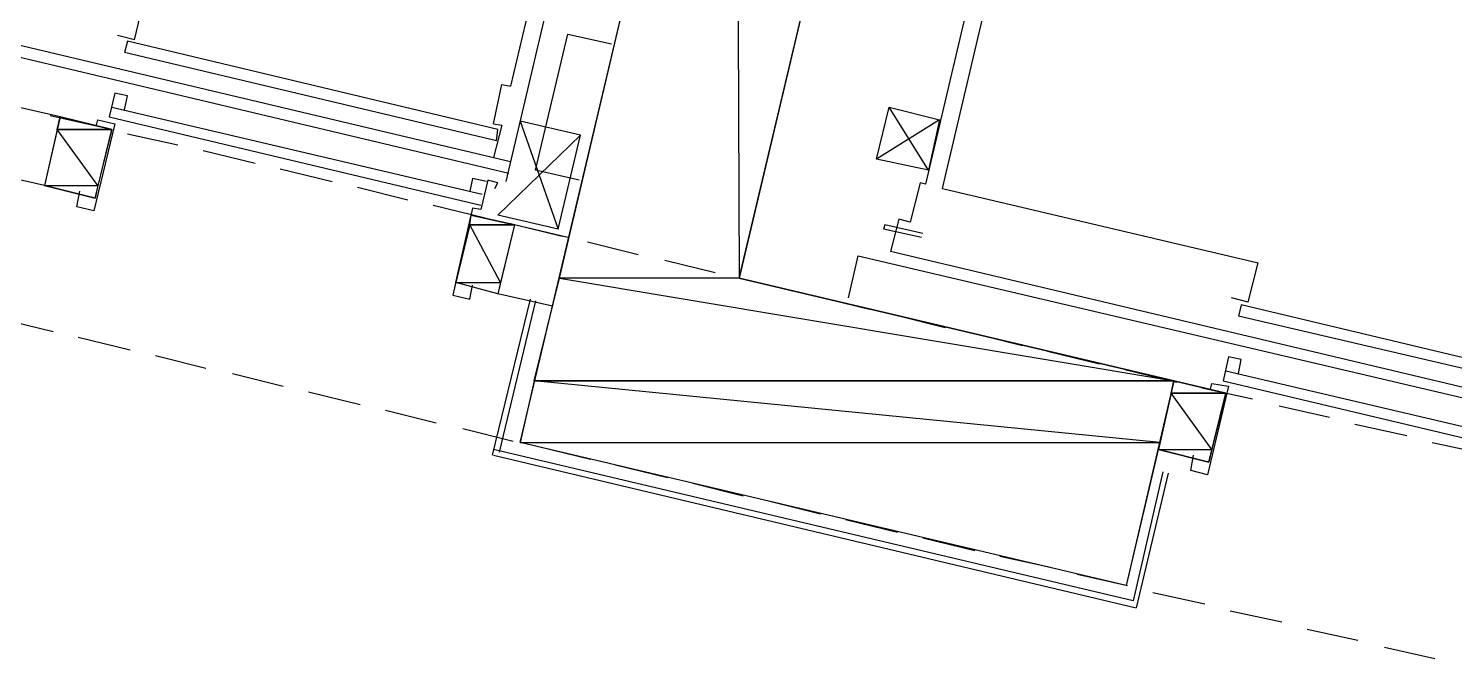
# Model space of a CAD drawing. Header units: feet. Extents: x -84 to 198, y -22 to 181.
# Drawn here: x 51.31 to 64.87, y 51.88 to 57.87 of the extents above; entities that cross this region are included whole.
import ezdxf

# ---------------------------------------------------------------- set-up
doc = ezdxf.new("R2010")
doc.units = ezdxf.units.FT
doc.layers.add('A-LINEA', color=7, linetype='CONTINUOUS')
doc.layers.add('A-MURO-CONCRETO', color=8, linetype='CONTINUOUS')

msp = doc.modelspace()

# ---------------------------------------------------------------- linework, layer by layer
at = {"layer": 'A-LINEA'}
for p, q in [((55.8533, 56.4178), (57.5467, 63.6044)), ((55.8533, 56.4178), (57.5467, 63.6044)), ((57.2267, 62.9511), (55.8933, 57.3244)), ((57.2267, 62.9511), (55.8933, 57.3244)), ((61.16, 62.0311), (59.84, 56.3911)), ((61.16, 62.0311), (59.84, 56.3911)), ((60, 56.3511), (61.3333, 61.9911)), ((60, 56.3511), (61.3333, 61.9911)), ((48.6133, 58.2178), (55.88, 56.4978)), ((48.6133, 58.2178), (55.88, 56.4978)), ((55.8933, 56.6044), (48.92, 58.2578)), ((55.8933, 56.6044), (48.92, 58.2578)), ((52.32, 57.7644), (52.4133, 58.1511)), ((52.32, 57.7644), (52.4133, 58.1511)), ((52.32, 57.7644), (52.16, 57.8044)), ((52.32, 57.7644), (52.16, 57.8044)), ((52.2533, 57.7511), (52.2267, 57.6444)), ((52.2533, 57.7511), (52.2267, 57.6444)), ((55.7733, 56.9111), (52.2533, 57.7511)), ((55.7733, 56.9111), (52.2533, 57.7511)), ((55.76, 56.8044), (52.2267, 57.6444)), ((55.76, 56.8044), (52.2267, 57.6444)), ((55.7333, 56.9644), (55.8133, 57.3378)), ((55.7333, 56.9644), (55.8133, 57.3378)), ((55.8133, 57.3378), (55.8933, 57.3244)), ((55.8133, 57.3378), (55.8933, 57.3244)), ((51.6133, 57.0311), (50.4, 57.3111)), ((51.6133, 57.0311), (50.4, 57.3111)), ((52.2267, 57.0978), (52.2533, 57.2311)), ((52.2267, 57.0978), (52.2533, 57.2311)), ((52.1067, 57.1244), (55.6267, 56.2978)), ((52.1067, 57.1244), (55.6267, 56.2978)), ((59.8667, 56.5244), (59.4933, 57.1244)), ((59.8667, 56.5244), (59.4933, 57.1244)), ((51.52, 57.0444), (52, 56.9378)), ((51.52, 57.0444), (52, 56.9378)), ((52.08, 57.0311), (55.6133, 56.1911)), ((52.08, 57.0311), (55.6133, 56.1911)), ((55.7333, 56.9644), (55.8133, 56.9511)), ((55.7333, 56.9644), (55.8133, 56.9511)), ((55.8133, 56.9511), (55.7333, 56.6444)), ((55.8133, 56.9511), (55.7333, 56.6444)), ((56.56, 56.8578), (55.9867, 56.9911)), ((56.56, 56.8578), (55.9867, 56.9911)), ((51.9467, 56.2578), (52.1067, 56.9111)), ((51.9467, 56.2578), (52.1067, 56.9111)), ((52.2533, 56.8711), (52.7333, 56.7644)), ((52.2533, 56.8711), (52.7333, 56.7644)), ((55.76, 56.8044), (55.7733, 56.9111)), ((55.76, 56.8044), (55.7733, 56.9111)), ((56.3467, 55.9644), (56.56, 56.8578)), ((56.3467, 55.9644), (56.56, 56.8578)), ((51.4667, 56.3778), (50.2533, 56.6578)), ((51.4667, 56.3778), (50.2533, 56.6578)), ((52.9733, 56.7111), (53.4667, 56.5911)), ((52.9733, 56.7111), (53.4667, 56.5911)), ((53.7067, 56.5378), (54.2, 56.4178)), ((53.7067, 56.5378), (54.2, 56.4178)), ((59.7867, 56.4044), (59.6933, 56.0311)), ((59.7867, 56.4044), (59.6933, 56.0311)), ((59.84, 56.3911), (59.7867, 56.4044)), ((59.84, 56.3911), (59.7867, 56.4044)), ((54.44, 56.3644), (54.92, 56.2444)), ((54.44, 56.3644), (54.92, 56.2444)), ((60, 56.3511), (63, 55.6444)), ((60, 56.3511), (63, 55.6444)), ((55.16, 56.1911), (55.6533, 56.0711)), ((55.16, 56.1911), (55.6533, 56.0711)), ((55.3733, 55.4578), (55.52, 56.0978)), ((55.3733, 55.4578), (55.52, 56.0978)), ((55.9333, 56.0044), (55.52, 56.0978)), ((55.9333, 56.0044), (55.52, 56.0978)), ((55.9333, 56.0044), (55.7733, 55.3511)), ((55.9333, 56.0044), (55.7733, 55.3511)), ((55.8933, 56.0178), (56.3867, 55.8978)), ((55.8933, 56.0178), (56.3867, 55.8978)), ((56.44, 55.8844), (55.9333, 56.0044)), ((56.44, 55.8844), (55.9333, 56.0044)), ((59.4533, 56.0044), (59.44, 55.9644)), ((59.4533, 56.0044), (59.44, 55.9644)), ((59.8133, 55.9244), (59.4533, 56.0044)), ((59.8133, 55.9244), (59.4533, 56.0044)), ((56.6267, 55.8444), (57.1067, 55.7244)), ((56.6267, 55.8444), (57.1067, 55.7244)), ((59.8, 55.8844), (59.44, 55.9644)), ((59.8, 55.8844), (59.44, 55.9644)), ((59.1067, 55.3111), (59.2, 55.7111)), ((59.1067, 55.3111), (59.2, 55.7111)), ((59.2, 55.7111), (66.4667, 54.0044)), ((59.2, 55.7111), (66.4667, 54.0044)), ((66.48, 54.0978), (59.5067, 55.7511)), ((66.48, 54.0978), (59.5067, 55.7511)), ((57.36, 55.6711), (57.84, 55.5511)), ((57.36, 55.6711), (57.84, 55.5511)), ((62.9067, 55.2711), (63, 55.6444)), ((62.9067, 55.2711), (63, 55.6444)), ((55.7733, 55.3511), (55.3733, 55.4578)), ((55.7733, 55.3511), (55.3733, 55.4578)), ((58.08, 55.4978), (58.5733, 55.3778)), ((58.08, 55.4978), (58.5733, 55.3778)), ((56.08, 55.2978), (55.72, 53.8178)), ((56.2933, 55.2311), (55.7733, 55.3511)), ((56.2933, 55.2311), (55.7733, 55.3511)), ((58.8133, 55.3244), (59.3067, 55.2044)), ((58.8133, 55.3244), (59.3067, 55.2044)), ((62.9067, 55.2711), (62.7467, 55.3111)), ((62.9067, 55.2711), (62.7467, 55.3111)), ((56.1333, 55.2844), (55.7867, 53.8444)), ((62.84, 55.2444), (62.8133, 55.1378)), ((62.84, 55.2444), (62.8133, 55.1378)), ((66.36, 54.4044), (62.84, 55.2444)), ((66.36, 54.4044), (62.84, 55.2444)), ((51.0533, 55.1111), (51.5467, 54.9911)), ((51.0533, 55.1111), (51.5467, 54.9911)), ((59.5467, 55.1511), (60.0267, 55.0311)), ((59.5467, 55.1511), (60.0267, 55.0311)), ((66.3467, 54.3111), (62.8133, 55.1378)), ((66.3467, 54.3111), (62.8133, 55.1378)), ((51.7867, 54.9378), (52.28, 54.8178)), ((51.7867, 54.9378), (52.28, 54.8178)), ((60.28, 54.9778), (60.76, 54.8578)), ((60.28, 54.9778), (60.76, 54.8578)), ((52.52, 54.7644), (53, 54.6444)), ((52.52, 54.7644), (53, 54.6444)), ((61, 54.8044), (61.4933, 54.6844)), ((61, 54.8044), (61.4933, 54.6844)), ((61.7333, 54.6311), (62.2267, 54.5111)), ((61.7333, 54.6311), (62.2267, 54.5111)), ((62.8133, 54.5911), (62.84, 54.7244)), ((62.8133, 54.5911), (62.84, 54.7244)), ((53.2533, 54.5911), (53.7333, 54.4711)), ((53.2533, 54.5911), (53.7333, 54.4711)), ((62.6667, 54.5244), (66.2, 53.6844)), ((62.6667, 54.5244), (66.2, 53.6844)), ((62.6933, 54.6178), (66.2133, 53.7911)), ((62.6933, 54.6178), (66.2133, 53.7911)), ((53.9733, 54.4178), (54.4667, 54.2978)), ((53.9733, 54.4178), (54.4667, 54.2978)), ((62.4667, 54.4578), (62.9467, 54.3511)), ((62.4667, 54.4578), (62.9467, 54.3511)), ((62.5333, 53.7511), (62.6933, 54.4044)), ((62.5333, 53.7511), (62.6933, 54.4044)), ((54.7067, 54.2444), (55.1867, 54.1244)), ((54.7067, 54.2444), (55.1867, 54.1244)), ((63.2, 54.2844), (63.68, 54.1778)), ((63.2, 54.2844), (63.68, 54.1778)), ((63.92, 54.1111), (64.4133, 54.0044)), ((63.92, 54.1111), (64.4133, 54.0044)), ((55.44, 54.0711), (55.92, 53.9511)), ((55.44, 54.0711), (55.92, 53.9511)), ((61.8133, 52.4311), (55.7333, 53.8711)), ((55.7333, 53.8178), (61.84, 52.3644)), ((56.16, 53.8978), (56.6533, 53.7778)), ((56.16, 53.8978), (56.6533, 53.7778)), ((64.6533, 53.9378), (65.1467, 53.8311)), ((64.6533, 53.9378), (65.1467, 53.8311)), ((56.8933, 53.7244), (57.3867, 53.6044)), ((56.8933, 53.7244), (57.3867, 53.6044)), ((57.6267, 53.5511), (58.1067, 53.4311)), ((57.6267, 53.5511), (58.1067, 53.4311)), ((62.0933, 53.6578), (61.8133, 52.4311)), ((62.1467, 53.6444), (61.84, 52.3644)), ((58.36, 53.3778), (58.84, 53.2578)), ((58.36, 53.3778), (58.84, 53.2578)), ((59.08, 53.2044), (59.5733, 53.0844)), ((59.08, 53.2044), (59.5733, 53.0844)), ((59.8133, 53.0311), (60.3067, 52.9111)), ((59.8133, 53.0311), (60.3067, 52.9111)), ((60.5467, 52.8578), (61.0267, 52.7511)), ((60.5467, 52.8578), (61.0267, 52.7511)), ((61.28, 52.6844), (61.76, 52.5778)), ((61.28, 52.6844), (61.76, 52.5778)), ((62, 52.5111), (62.4933, 52.4044)), ((62, 52.5111), (62.4933, 52.4044)), ((62.7333, 52.3378), (63.2267, 52.2311)), ((62.7333, 52.3378), (63.2267, 52.2311)), ((63.4667, 52.1644), (63.9467, 52.0578)), ((63.4667, 52.1644), (63.9467, 52.0578)), ((64.2, 51.9911), (64.68, 51.8844)), ((64.2, 51.9911), (64.68, 51.8844))]:
    msp.add_line(p, q, dxfattribs=at)
for points in [[(62.2, 54.5244), (61.7467, 52.5778), (55.9867, 53.9378), (58.8267, 65.9378), (64.5867, 64.5778), (64.12, 62.6311), (59.9867, 63.6178), (58.0667, 55.4978), (62.2, 54.5244)], [(62.2, 54.5244), (61.7467, 52.5778), (55.9867, 53.9378), (58.8267, 65.9378), (64.5867, 64.5778), (64.12, 62.6311), (59.9867, 63.6178), (58.0667, 55.4978), (62.2, 54.5244)], [(56.5467, 56.4311), (56.1333, 56.5244), (56.44, 57.8178), (56.8533, 57.7244)], [(56.5467, 56.4311), (56.1333, 56.5244), (56.44, 57.8178), (56.8533, 57.7244)], [(52.2533, 57.2311), (52.1333, 57.2578), (52.08, 57.0311)], [(52.2533, 57.2311), (52.1333, 57.2578), (52.08, 57.0311)], [(59.9733, 57.0044), (59.3733, 56.6311), (59.4933, 57.1244), (59.9733, 57.0044), (59.8667, 56.5244), (59.3733, 56.6311)], [(59.9733, 57.0044), (59.3733, 56.6311), (59.4933, 57.1244), (59.9733, 57.0044), (59.8667, 56.5244), (59.3733, 56.6311)], [(52.1067, 56.9111), (51.6133, 57.0311), (51.4667, 56.3778), (51.9467, 56.2578)], [(52.1067, 56.9111), (51.6133, 57.0311), (51.4667, 56.3778), (51.9467, 56.2578)], [(51.96, 56.9511), (51.9733, 57.0044), (52.1333, 56.9644), (51.9333, 56.1378), (51.7733, 56.1778), (51.8, 56.3244)], [(51.96, 56.9511), (51.9733, 57.0044), (52.1333, 56.9644), (51.9333, 56.1378), (51.7733, 56.1778), (51.8, 56.3244)], [(55.9867, 56.9911), (56.3467, 55.9644), (55.7733, 56.0978), (56.56, 56.8578)], [(55.9867, 56.9911), (56.3467, 55.9644), (55.7733, 56.0978), (56.56, 56.8578)], [(55.7467, 56.3511), (55.7733, 56.4044), (55.68, 56.4311), (55.6133, 56.1511), (55.5333, 56.1644), (55.3467, 55.3378), (55.5067, 55.2978), (55.5333, 55.4311)], [(55.7467, 56.3511), (55.7733, 56.4044), (55.68, 56.4311), (55.6133, 56.1511), (55.5333, 56.1644), (55.3467, 55.3378), (55.5067, 55.2978), (55.5333, 55.4311)], [(55.6667, 56.4178), (55.5333, 56.4444), (55.5067, 56.3244)], [(55.6667, 56.4178), (55.5333, 56.4444), (55.5067, 56.3244)], [(59.6933, 56.0311), (59.5867, 56.0578), (59.5067, 55.7511)], [(59.6933, 56.0311), (59.5867, 56.0578), (59.5067, 55.7511)], [(62.84, 54.7244), (62.72, 54.7511), (62.6667, 54.5244)], [(62.84, 54.7244), (62.72, 54.7511), (62.6667, 54.5244)], [(62.6933, 54.4044), (62.2, 54.5244), (62.0533, 53.8711), (62.5333, 53.7511)], [(62.6933, 54.4044), (62.2, 54.5244), (62.0533, 53.8711), (62.5333, 53.7511)], [(62.5467, 54.4444), (62.56, 54.4978), (62.72, 54.4711), (62.52, 53.6311), (62.36, 53.6711), (62.3867, 53.8178)], [(62.5467, 54.4444), (62.56, 54.4978), (62.72, 54.4711), (62.52, 53.6311), (62.36, 53.6711), (62.3867, 53.8178)]]:
    msp.add_lwpolyline(points, dxfattribs=at)
at = {"layer": 'A-MURO-CONCRETO'}
for points in [[(58.04, 62.6311), (58.0667, 55.4978), (56.36, 55.4978), (58.04, 62.6311), (58.04, 62.6311)], [(58.04, 62.6311), (58.0667, 55.4978), (56.36, 55.4978), (58.04, 62.6311), (58.04, 62.6311)], [(59.76, 62.6311), (58.04, 62.6311), (58.0667, 55.4978), (59.76, 62.6311)], [(59.76, 62.6311), (58.04, 62.6311), (58.0667, 55.4978), (59.76, 62.6311)], [(51.6133, 57.0311), (52.1067, 56.9111), (51.5867, 56.9111), (51.6133, 57.0311), (51.6133, 57.0311)], [(51.6133, 57.0311), (52.1067, 56.9111), (51.5867, 56.9111), (51.6133, 57.0311), (51.6133, 57.0311)], [(51.5867, 56.9111), (51.4667, 56.3778), (51.9733, 56.3778), (51.5867, 56.9111)], [(51.5867, 56.9111), (51.4667, 56.3778), (51.9733, 56.3778), (51.5867, 56.9111)], [(51.5867, 56.9111), (52.1067, 56.9111), (51.9733, 56.3778), (51.5867, 56.9111), (51.5867, 56.9111)], [(51.5867, 56.9111), (52.1067, 56.9111), (51.9733, 56.3778), (51.5867, 56.9111), (51.5867, 56.9111)], [(51.4667, 56.3778), (51.9733, 56.3778), (51.9467, 56.2578), (51.4667, 56.3778), (51.4667, 56.3778)], [(51.4667, 56.3778), (51.9733, 56.3778), (51.9467, 56.2578), (51.4667, 56.3778), (51.4667, 56.3778)], [(55.5067, 56.0044), (55.3733, 55.4578), (55.8, 55.4578), (55.5067, 56.0044)], [(55.5067, 56.0044), (55.3733, 55.4578), (55.8, 55.4578), (55.5067, 56.0044)], [(55.52, 56.0978), (55.9333, 56.0044), (55.5067, 56.0044), (55.52, 56.0978), (55.52, 56.0978)], [(55.52, 56.0978), (55.9333, 56.0044), (55.5067, 56.0044), (55.52, 56.0978), (55.52, 56.0978)], [(55.5067, 56.0044), (55.9333, 56.0044), (55.8, 55.4578), (55.5067, 56.0044), (55.5067, 56.0044)], [(55.5067, 56.0044), (55.9333, 56.0044), (55.8, 55.4578), (55.5067, 56.0044), (55.5067, 56.0044)], [(55.3733, 55.4578), (55.8, 55.4578), (55.7733, 55.3511), (55.3733, 55.4578), (55.3733, 55.4578)], [(55.3733, 55.4578), (55.8, 55.4578), (55.7733, 55.3511), (55.3733, 55.4578), (55.3733, 55.4578)], [(56.36, 55.4978), (62.2, 54.5244), (56.12, 54.5244), (56.36, 55.4978), (56.36, 55.4978)], [(56.36, 55.4978), (62.2, 54.5244), (56.12, 54.5244), (56.36, 55.4978), (56.36, 55.4978)], [(58.0667, 55.4978), (56.36, 55.4978), (62.2, 54.5244), (58.0667, 55.4978)], [(58.0667, 55.4978), (56.36, 55.4978), (62.2, 54.5244), (58.0667, 55.4978)], [(56.12, 54.5244), (55.9867, 53.9378), (62.0667, 53.9378), (56.12, 54.5244)], [(56.12, 54.5244), (55.9867, 53.9378), (62.0667, 53.9378), (56.12, 54.5244)], [(56.12, 54.5244), (62.2, 54.5244), (62.0667, 53.9378), (56.12, 54.5244), (56.12, 54.5244)], [(56.12, 54.5244), (62.2, 54.5244), (62.0667, 53.9378), (56.12, 54.5244), (56.12, 54.5244)], [(62.2, 54.5244), (62.6933, 54.4044), (62.1733, 54.4044), (62.2, 54.5244), (62.2, 54.5244)], [(62.2, 54.5244), (62.6933, 54.4044), (62.1733, 54.4044), (62.2, 54.5244), (62.2, 54.5244)], [(62.1733, 54.4044), (62.0533, 53.8711), (62.56, 53.8711), (62.1733, 54.4044)], [(62.1733, 54.4044), (62.0533, 53.8711), (62.56, 53.8711), (62.1733, 54.4044)], [(62.1733, 54.4044), (62.6933, 54.4044), (62.56, 53.8711), (62.1733, 54.4044), (62.1733, 54.4044)], [(62.1733, 54.4044), (62.6933, 54.4044), (62.56, 53.8711), (62.1733, 54.4044), (62.1733, 54.4044)], [(55.9867, 53.9378), (62.0667, 53.9378), (61.7467, 52.5778), (55.9867, 53.9378), (55.9867, 53.9378)], [(55.9867, 53.9378), (62.0667, 53.9378), (61.7467, 52.5778), (55.9867, 53.9378), (55.9867, 53.9378)], [(62.0533, 53.8711), (62.56, 53.8711), (62.5333, 53.7511), (62.0533, 53.8711), (62.0533, 53.8711)], [(62.0533, 53.8711), (62.56, 53.8711), (62.5333, 53.7511), (62.0533, 53.8711), (62.0533, 53.8711)]]:
    msp.add_lwpolyline(points, dxfattribs=at)

doc.saveas('drawing.dxf')
